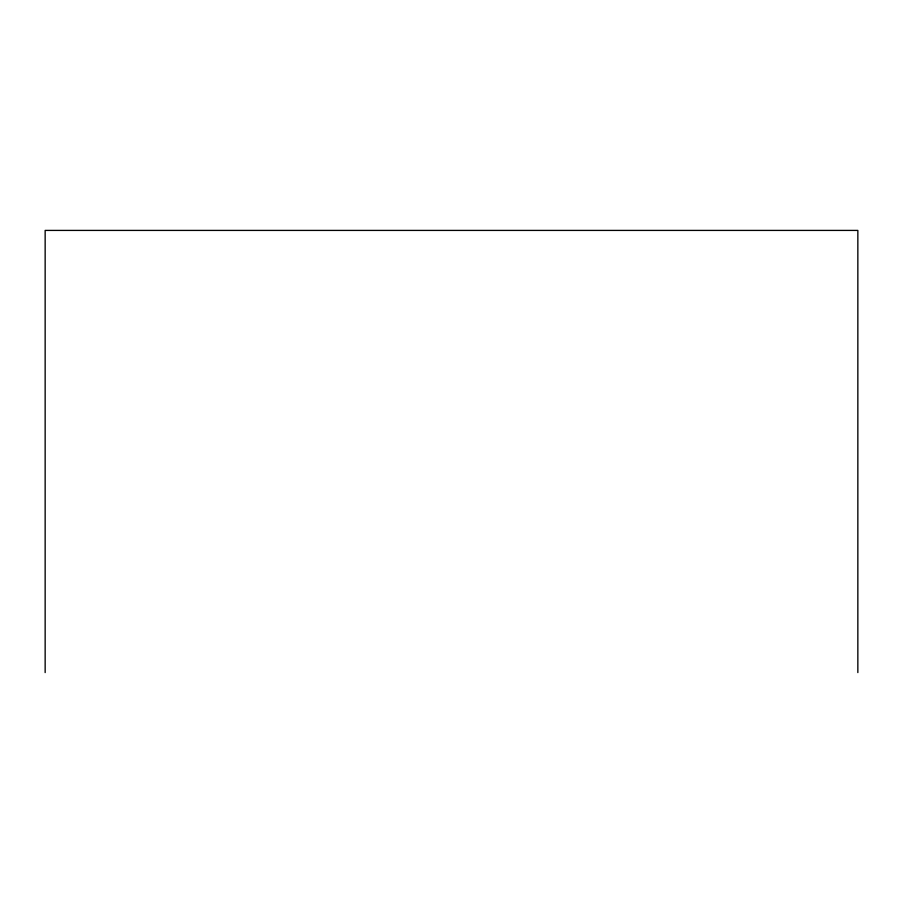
<?xml version="1.0" encoding="UTF-8"?>
<svg xmlns="http://www.w3.org/2000/svg" width="903" height="903" viewBox="0 0 903 903"><rect width="100%" height="100%" fill="white"/><g stroke="black" fill="none" stroke-linecap="round" stroke-linejoin="round"><path stroke-width="1.35" d="M857.85 672.588L857.85 230.412L45.15 230.412L45.15 672.588"/></g></svg>
